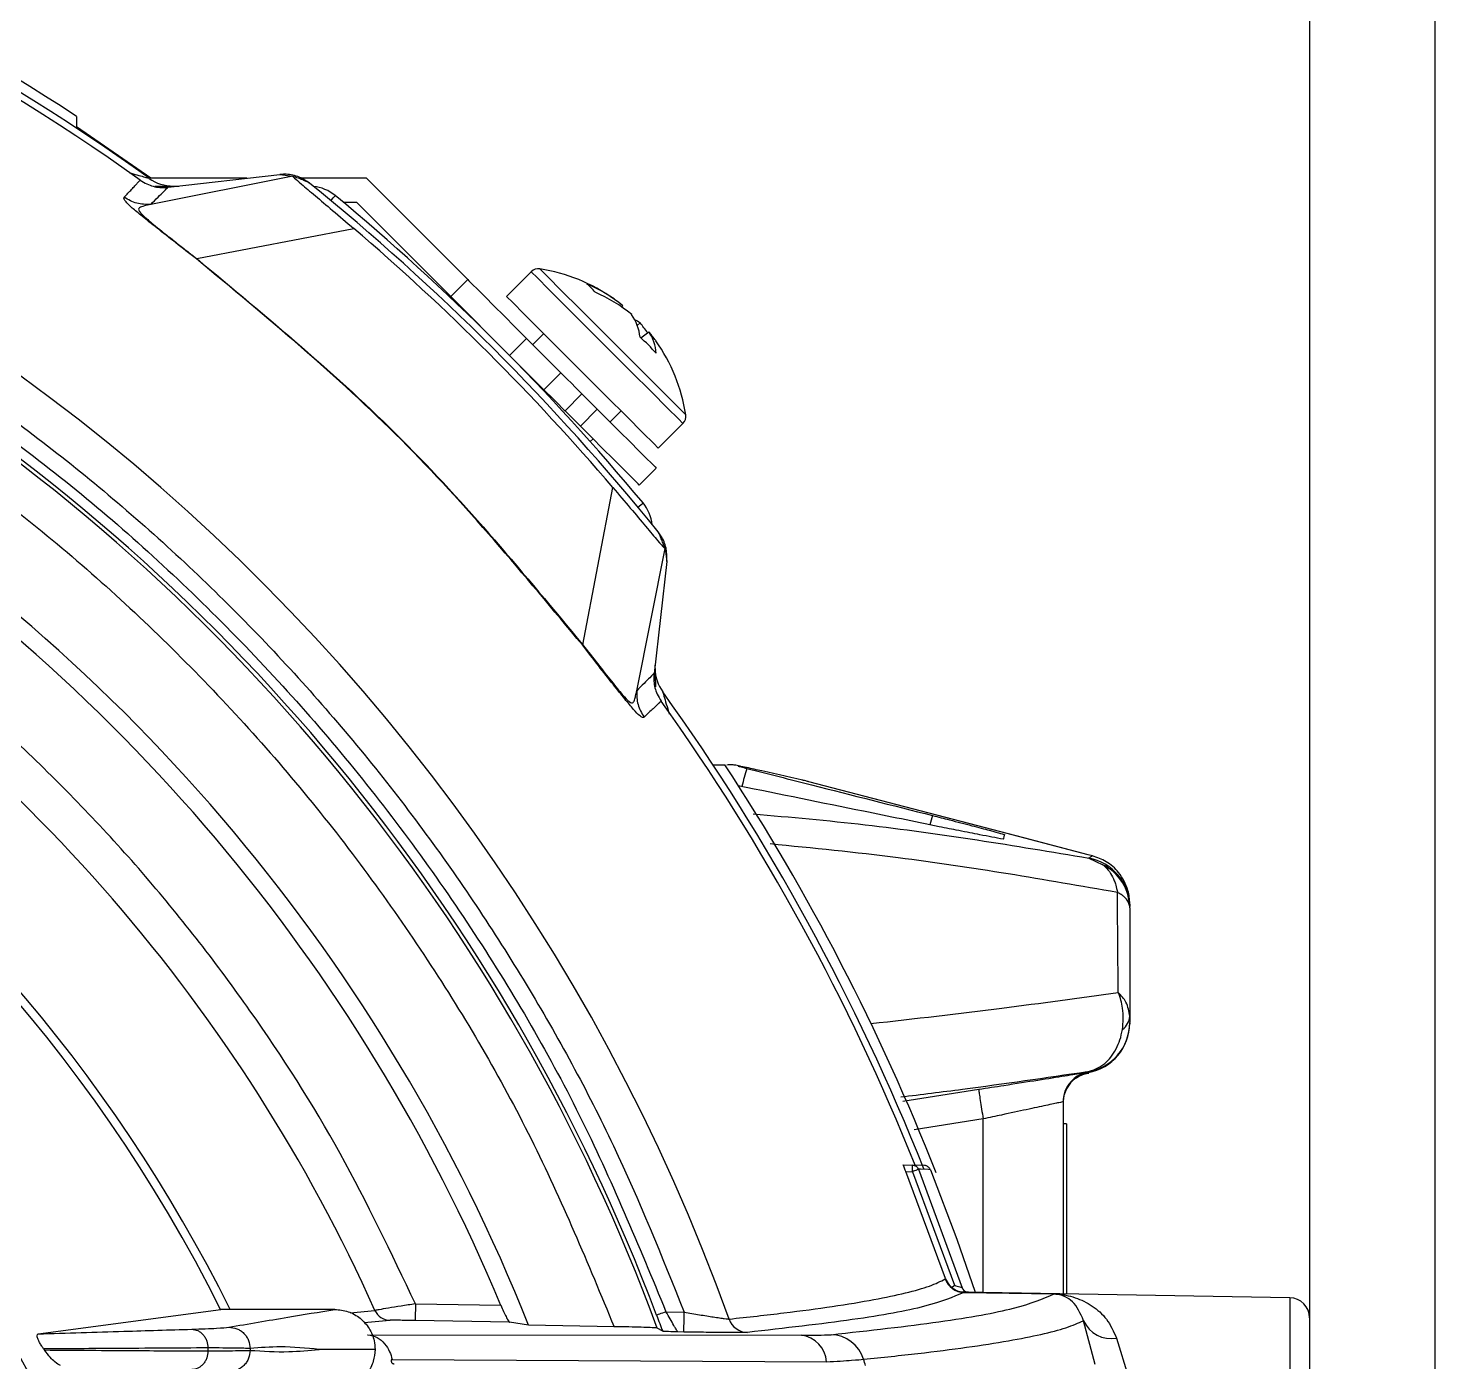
# Model space of a CAD drawing. Extents: x 8 to 113, y 1 to 87.
# Drawn here: x 108.75 to 110.861, y 37.773 to 39.773 of the extents above; entities that cross this region are included whole.
import ezdxf

# ---------------------------------------------------------------- set-up
doc = ezdxf.new("R2010")
doc.units = 0
doc.header["$MEASUREMENT"] = 0
doc.layers.add('OBJECT', color=7, linetype='CONTINUOUS')

msp = doc.modelspace()

# ---------------------------------------------------------------- linework, layer by layer
at = {"layer": 'OBJECT'}
for p, q in [((110.6727, 44.9982), (110.6727, 36.0256)), ((110.8607, 40.0032), (110.8607, 36.0256)), ((108.8227, 39.641), (108.8227, 39.6231)), ((108.9343, 39.5481), (108.8227, 39.6252)), ((109.147, 39.5512), (108.9339, 39.5087)), ((109.0782, 39.5481), (108.9343, 39.5481)), ((108.9401, 39.5365), (108.9761, 39.5364)), ((108.9599, 39.5346), (109.1276, 39.5538)), ((109.1276, 39.5538), (109.147, 39.5512)), ((109.2576, 39.5481), (109.1591, 39.5481)), ((109.2576, 39.5481), (109.4096, 39.3961)), ((108.9339, 39.5087), (108.9339, 39.5087)), ((109.2228, 39.5121), (109.2427, 39.5121)), ((109.2427, 39.5121), (109.3841, 39.3707)), ((109.0029, 39.4277), (109.2385, 39.4729)), ((109.0029, 39.4277), (109.0025, 39.4271)), ((109.5048, 39.408), (109.4678, 39.371)), ((109.3841, 39.3707), (109.4096, 39.3961)), ((109.4725, 39.2823), (109.3841, 39.3707)), ((109.641, 39.3548), (109.6425, 39.3567)), ((109.6681, 39.3311), (109.664, 39.3273)), ((109.498, 39.3078), (109.4725, 39.2823)), ((109.498, 39.3078), (109.5492, 39.2565)), ((109.5237, 39.3151), (109.5072, 39.2986)), ((109.6694, 39.3086), (109.6813, 39.318)), ((109.5238, 39.231), (109.4725, 39.2823)), ((109.4817, 39.2731), (109.4815, 39.273)), ((109.5492, 39.2565), (109.5238, 39.231)), ((109.5556, 39.1992), (109.581, 39.2247)), ((109.581, 39.2247), (109.604, 39.2017)), ((109.5786, 39.1762), (109.5556, 39.1992)), ((109.5786, 39.1762), (109.604, 39.2017)), ((109.6231, 39.1826), (109.6397, 39.1991)), ((109.6955, 39.1433), (109.7325, 39.1803)), ((109.5935, 39.153), (109.5977, 39.1571)), ((109.6924, 39.1133), (109.667, 39.0878)), ((109.5821, 38.8484), (109.6274, 39.084)), ((109.6632, 38.7794), (109.7056, 38.9926)), ((109.7056, 38.9926), (109.7082, 38.9731)), ((109.7082, 38.9731), (109.6891, 38.8054)), ((109.6905, 38.8179), (109.6911, 38.7852)), ((109.7775, 38.6682), (109.7955, 38.6682)), ((109.9216, 38.6428), (109.9216, 38.6428)), ((110.3469, 38.5318), (110.3406, 38.5334)), ((110.3413, 38.5284), (110.3624, 38.5184)), ((110.4029, 38.2806), (110.4029, 38.2795)), ((110.3346, 38.2044), (110.3371, 38.2049)), ((110.3371, 38.2049), (110.3417, 38.2057)), ((110.3398, 38.2057), (110.3373, 38.2052)), ((110.3399, 38.207), (110.3391, 38.2076)), ((110.3404, 38.2071), (110.3399, 38.207)), ((110.3404, 38.2066), (110.3404, 38.2071)), ((110.3417, 38.2057), (110.3404, 38.2066)), ((110.0624, 38.1634), (110.1763, 38.1814)), ((110.3029, 38.1627), (110.3028, 37.8747)), ((110.1829, 38.137), (110.0794, 38.1207)), ((110.1829, 38.1369), (110.1829, 38.137)), ((110.1829, 37.8768), (110.1829, 38.1369)), ((110.3079, 38.1297), (110.3029, 38.1297)), ((110.3079, 38.1297), (110.3079, 37.8746)), ((110.063, 38.0682), (110.0768, 38.0677)), ((110.1265, 37.8976), (110.0668, 38.0581)), ((110.0668, 38.0581), (110.0768, 38.0577)), ((110.0948, 38.0671), (110.0768, 38.0677)), ((110.0768, 38.0577), (110.14, 37.8874)), ((110.0858, 38.0615), (110.1515, 37.8837)), ((110.0887, 38.0614), (110.0858, 38.0615)), ((110.1008, 38.0609), (110.0887, 38.0614)), ((110.1037, 38.0608), (110.1008, 38.0609)), ((110.1261, 37.897), (110.1265, 37.8976)), ((110.1261, 37.897), (110.1261, 37.897)), ((110.1359, 37.884), (110.14, 37.8874)), ((110.6432, 37.8687), (110.1539, 37.8773)), ((110.1539, 37.8767), (110.154, 37.8768)), ((110.2894, 37.8744), (110.1539, 37.8767)), ((110.1543, 37.8773), (110.154, 37.8768)), ((110.154, 37.8768), (110.2894, 37.8744)), ((110.6432, 37.8687), (110.6432, 37.7485)), ((108.7652, 37.8144), (109.0389, 37.8512)), ((109.2101, 37.8512), (109.0389, 37.8512)), ((109.2333, 37.8461), (109.2704, 37.8497)), ((109.3311, 37.8596), (109.4594, 37.8574)), ((109.707, 37.8478), (109.7344, 37.8473)), ((109.2926, 37.8348), (109.254, 37.8312)), ((109.4722, 37.8321), (109.3307, 37.8346)), ((109.5009, 37.8275), (109.4722, 37.8321)), ((109.6292, 37.8253), (109.5009, 37.8275)), ((110.3508, 37.7684), (110.3337, 37.8343)), ((109.2594, 37.8131), (109.9102, 37.8126)), ((109.7021, 37.8184), (109.694, 37.8233)), ((109.7339, 37.8173), (109.7247, 37.8175)), ((110.383, 37.8082), (110.4004, 37.7511)), ((109.0198, 37.7935), (109.0198, 37.7889)), ((109.0831, 37.7927), (109.0831, 37.7898)), ((109.2705, 37.7913), (109.2705, 37.7911)), ((109.2963, 37.7762), (109.9482, 37.7726))]:
    msp.add_line(p, q, dxfattribs=at)
at = {"layer": 'OBJECT', "flags": 128}
for points in [[(109.2044, 39.5144), (109.2079, 39.5186), (109.21, 39.5212), (109.2108, 39.5221)], [(109.5048, 39.408), (109.5054, 39.4074), (109.5138, 39.3991), (109.5314, 39.3814), (109.5569, 39.3559), (109.5878, 39.325), (109.6215, 39.2913), (109.6549, 39.2579), (109.6851, 39.2277), (109.7094, 39.2034), (109.7256, 39.1872), (109.7324, 39.1804), (109.7325, 39.1803)], [(109.5177, 39.4122), (109.5191, 39.4108), (109.5298, 39.4002), (109.55, 39.38), (109.5777, 39.3522), (109.6103, 39.3196), (109.6446, 39.2853), (109.6772, 39.2528), (109.7048, 39.2251), (109.7249, 39.205), (109.7354, 39.1945), (109.7367, 39.1932)], [(109.4096, 39.3961), (109.4113, 39.3944), (109.4163, 39.3894), (109.4245, 39.3813), (109.4355, 39.3703), (109.4489, 39.3569), (109.4641, 39.3416), (109.4807, 39.325), (109.498, 39.3078)], [(109.4678, 39.371), (109.4684, 39.3704), (109.4768, 39.3621), (109.4944, 39.3444), (109.5199, 39.3189), (109.5508, 39.288), (109.5845, 39.2543), (109.6179, 39.2209), (109.6481, 39.1907), (109.6724, 39.1664), (109.6886, 39.1502), (109.6954, 39.1434), (109.6955, 39.1433)], [(109.5492, 39.2565), (109.5504, 39.2553), (109.5539, 39.2518), (109.559, 39.2467), (109.5651, 39.2406), (109.5712, 39.2345), (109.5764, 39.2293), (109.5798, 39.2259), (109.581, 39.2247)], [(109.5238, 39.231), (109.525, 39.2298), (109.5284, 39.2264), (109.5336, 39.2212), (109.5397, 39.2151), (109.5458, 39.209), (109.5509, 39.2039), (109.5544, 39.2004), (109.5556, 39.1992)], [(109.604, 39.2017), (109.6213, 39.1844), (109.6378, 39.1679), (109.6531, 39.1526), (109.6665, 39.1392), (109.6775, 39.1282), (109.6857, 39.12), (109.6907, 39.115), (109.6924, 39.1133)], [(109.667, 39.0878), (109.6653, 39.0895), (109.6602, 39.0946), (109.6521, 39.1027), (109.6411, 39.1137), (109.6277, 39.1271), (109.6124, 39.1424), (109.5958, 39.159), (109.5786, 39.1762)], [(109.6649, 39.0547), (109.6691, 39.0582), (109.6717, 39.0604), (109.6726, 39.0611)], [(110.3406, 38.5334), (110.198, 38.5706), (109.9216, 38.6428)], [(110.3406, 38.5334), (110.2438, 38.5587), (109.9216, 38.6428)], [(110.4029, 38.4591), (110.4029, 38.457), (110.4029, 38.4557)], [(110.3404, 38.2066), (110.3402, 38.2063), (110.3398, 38.2057)], [(110.1037, 38.0608), (110.1433, 37.9566), (110.171, 37.877)], [(109.3311, 37.8596), (109.3311, 37.8548), (109.331, 37.8501), (109.3309, 37.8458), (109.3308, 37.8421), (109.3308, 37.8389), (109.3307, 37.8366), (109.3307, 37.8352), (109.3307, 37.8346)], [(109.707, 37.8478), (109.7043, 37.8468), (109.7017, 37.8458), (109.6993, 37.8449), (109.6972, 37.8441), (109.6954, 37.8434), (109.6941, 37.8429), (109.6933, 37.8426), (109.693, 37.8425)], [(109.7339, 37.8173), (109.7339, 37.818), (109.7339, 37.8197), (109.734, 37.8225), (109.734, 37.8263), (109.7341, 37.8308), (109.7342, 37.8359), (109.7343, 37.8415), (109.7344, 37.8473)]]:
    msp.add_lwpolyline(points, dxfattribs=at)
at = {"layer": 'OBJECT'}
for centre, radius, start, end in [((106.9727, 36.8182), 3.375, 56.7599, 86.7562), ((106.9727, 36.8182), 3.36, 54.3364, 86.658), ((106.9727, 36.8182), 3.35, 54.4956, 86.4858), ((106.9727, 36.8182), 3.0068, 19.7991, 86.1975), ((108.9678, 39.5984), 0.062, 234.3364, 269.981), ((106.9727, 36.8182), 3.5, 38.9328, 51.0672), ((109.1712, 39.4744), 0.062, 50.3849, 83.6603), ((106.9727, 36.8182), 3.51, 39.7171, 50.3849), ((106.9727, 36.8182), 3.4902, 40.4808, 49.5192), ((109.5154, 39.3974), 0.015, 81.1668, 135), ((109.4775, 39.1529), 0.2624, 54.7075, 81.1668), ((109.5096, 39.1983), 0.2067, 50.0007, 67.6092), ((109.548, 39.3368), 0.0664, 37.4935, 52.5072), ((109.5154, 39.1761), 0.2184, 50.0605, 67.0335), ((109.5922, 39.3007), 0.0765, 6.6896, 34.0957), ((109.6318, 39.2799), 0.0628, 54.6471, 62.9648), ((109.5046, 39.1937), 0.2136, 35.0805, 40.0275), ((109.5021, 39.1195), 0.2525, 41.1547, 48.8453), ((109.6282, 39.282), 0.0641, 3.2959, 34.1679), ((109.5229, 39.1851), 0.2067, 35.2962, 40.0045), ((109.4775, 39.1529), 0.2624, 8.8332, 35.2925), ((106.9727, 36.8182), 2.9067, 20.6331, 58.5533), ((106.9727, 36.8182), 2.901, 20.2713, 58.3816), ((109.7219, 39.1909), 0.015, 315, 8.8332), ((106.9727, 36.8182), 2.7223, 21.7629, 58.2428), ((106.9727, 36.8182), 2.31, 26.5633, 153.4367), ((106.9727, 36.8182), 2.3227, 26.4068, 84.81), ((106.9727, 36.8182), 2.6951, 22.6787, 57.7416), ((109.6249, 39.0215), 0.062, 6.4417, 39.7171), ((106.9727, 36.8182), 2.5186, 24.1756, 57.6208), ((109.7526, 38.8138), 0.062, 181, 215.6734), ((106.9727, 36.8182), 3.36, 21.7309, 35.6734), ((106.9727, 36.8182), 3.35, 21.8973, 35.5044), ((106.9727, 36.8182), 3.375, 21.519, 33.2401), ((110.2129, 38.5398), 0.4036, 162.2621, 166.2309), ((110.2394, 38.5453), 0.1403, 160.5297, 166.4042), ((110.3279, 38.4546), 0.075, 359.9916, 79.7022), ((110.33, 38.4531), 0.0729, 0.3141, 63.6344), ((110.3766, 38.2927), 0.0264, 305.8166, 356.3345), ((110.3279, 38.2817), 0.075, 278.5552, 359.9914), ((110.3279, 38.281), 0.075, 279.1632, 359.9917), ((110.3279, 38.281), 0.075, 279.5852, 359.9917), ((110.3279, 38.2806), 0.075, 279.5855, 359.9916), ((106.9727, 36.8182), 2.0098, 315.4001, 44.5999), ((110.3479, 38.1614), 0.045, 100.3267, 124.7816), ((110.3479, 38.1627), 0.045, 99.5876, 121.8895), ((110.3479, 38.1627), 0.045, 121.8896, 179.9918), ((110.3479, 38.1614), 0.045, 124.7833, 179.9918), ((106.9727, 36.8182), 1.8907, 318.3698, 41.6302), ((106.9727, 36.8182), 1.8831, 318.6329, 41.3671), ((110.0051, 38.0627), 0.0719, 356.0152, 3.9848), ((110.1545, 37.9067), 0.03, 198.8901, 268.9767), ((110.1545, 37.9068), 0.03, 198.9895, 268.9948), ((110.1609, 37.8869), 0.00997, 198.5647, 256.7242), ((110.2913, 37.8744), 0.00191, 178.8578, 181.1422), ((110.6427, 37.8387), 0.03, 0, 89), ((109.2931, 37.8597), 0.0248, 203.7451, 268.7644), ((109.8299, 37.8466), 0.0299, 199.4698, 268.773), ((110.3751, 37.8528), 0.0454, 204.146, 280.0644), ((109.904, 37.7687), 0.0443, 4.9812, 81.9458), ((109.9536, 37.761), 0.0523, 17.2326, 88.7605), ((106.9727, 36.8182), 3.1787, 17.364, 17.5454)]:
    msp.add_arc(centre, radius, start, end, dxfattribs=at)
msp.add_ellipse((107.3434, 36.8182), major_axis=(1.7429, 0), ratio=0.977124, start_param=0.607532, end_param=0.60866, dxfattribs=at)
for points, knots in [([(107.1749, 39.7585), (107.2649, 39.7499), (107.4463, 39.7325), (107.7161, 39.6743), (107.984, 39.5914), (108.2463, 39.4811), (108.4994, 39.3446), (108.7388, 39.1835), (108.9614, 38.9997), (109.1641, 38.7958), (109.3443, 38.5756), (109.5, 38.3423), (109.6324, 38.1002), (109.7006, 37.9312), (109.7344, 37.8473)], [0, 0, 0, 0, 0.0803207, 0.16194, 0.244772, 0.3293776, 0.4144874, 0.5, 0.5855181, 0.670628, 0.755228, 0.8380655, 0.919682, 1, 1, 1, 1]), ([(108.9022, 39.5563), (108.903, 39.556), (108.9118, 39.5536), (108.9223, 39.5507), (108.93, 39.5485), (108.9316, 39.5481), (108.9316, 39.5481), (108.9317, 39.5481)], [0, 0, 0, 0, 0.057498, 0.6186385, 0.8073259, 0.9678166, 1, 1, 1, 1]), ([(108.8942, 39.5196), (108.8961, 39.5217), (108.9002, 39.526), (108.9056, 39.5317), (108.9103, 39.5368), (108.9139, 39.5407), (108.9164, 39.5434), (108.918, 39.5451), (108.9182, 39.5453), (108.9183, 39.5454)], [0, 0, 0, 0, 0.1241053, 0.2632119, 0.41732, 0.5714285, 0.7142858, 0.857143, 1, 1, 1, 1]), ([(108.9183, 39.5454), (108.9215, 39.5433), (108.9305, 39.5377), (108.9451, 39.5338), (108.9559, 39.5344), (108.9599, 39.5346)], [0, 0, 0, 0, 0.263884, 0.723096, 1, 1, 1, 1]), ([(108.9339, 39.5087), (108.9415, 39.5163), (108.9566, 39.5314), (108.9588, 39.5335), (108.9599, 39.5346)], [0, 0, 0, 0, 0.500002, 1, 1, 1, 1]), ([(109.1721, 39.5408), (109.1665, 39.5445), (109.1551, 39.552), (109.139, 39.5546), (109.13, 39.5539), (109.1276, 39.5538)], [0, 0, 0, 0, 0.425023, 0.850044, 1, 1, 1, 1]), ([(109.147, 39.5512), (109.1471, 39.551), (109.1472, 39.5507), (109.15, 39.548), (109.1594, 39.5398), (109.1796, 39.5228), (109.2071, 39.4996), (109.2277, 39.4821), (109.2385, 39.4729)], [0, 0, 0, 0, 0.061294, 0.157978, 0.353025, 0.568965, 0.775601, 1, 1, 1, 1]), ([(109.1721, 39.5408), (109.1719, 39.5409), (109.1714, 39.5412), (109.1677, 39.543), (109.1622, 39.5455), (109.1553, 39.5483), (109.1498, 39.5502), (109.147, 39.5512)], [0, 0, 0, 0, 0.187145, 0.391348, 0.595125, 0.793954, 1, 1, 1, 1]), ([(109.0025, 39.4271), (108.992, 39.4352), (108.9711, 39.4516), (108.9429, 39.4736), (108.92, 39.4918), (108.9003, 39.5084), (108.8931, 39.5168), (108.8938, 39.5187), (108.8942, 39.5196)], [0, 0, 0, 0, 0.125023, 0.25026, 0.372599, 0.500558, 0.750171, 1, 1, 1, 1]), ([(108.9339, 39.5087), (108.9268, 39.5088), (108.9126, 39.5089), (108.9003, 39.5161), (108.8942, 39.5196)], [0, 0, 0, 0, 0.499997, 1, 1, 1, 1]), ([(108.9339, 39.5087), (108.9307, 39.508), (108.9242, 39.5066), (108.916, 39.5043), (108.9143, 39.5001), (108.924, 39.4906), (108.9358, 39.4806), (108.9464, 39.472), (108.9593, 39.4618), (108.9735, 39.4506), (108.9886, 39.4387), (108.9986, 39.431), (109.0029, 39.4277)], [0, 0, 0, 0, 0.167654, 0.336418, 0.499288, 0.624454, 0.681335, 0.749951, 0.805261, 0.875044, 0.945879, 1, 1, 1, 1]), ([(109.5816, 38.848), (109.494, 38.9535), (109.319, 39.1645), (109.108, 39.3396), (109.0025, 39.4271)], [0, 0, 0, 0, 0.5000027, 1, 1, 1, 1]), ([(109.0029, 39.4277), (109.1084, 39.3402), (109.3195, 39.1651), (109.4946, 38.954), (109.5821, 38.8484)], [0, 0, 0, 0, 0.499778, 1, 1, 1, 1]), ([(108.4838, 39.3188), (108.5741, 39.2603), (108.7552, 39.1428), (109.001, 38.929), (109.2241, 38.6903), (109.4181, 38.4274), (109.5834, 38.1468), (109.6659, 37.9472), (109.707, 37.8478)], [0, 0, 0, 0, 0.165461, 0.332207, 0.5, 0.667784, 0.834534, 1, 1, 1, 1]), ([(108.4649, 39.2358), (108.5506, 39.1791), (108.7227, 39.0653), (108.9562, 38.8596), (109.1682, 38.6306), (109.353, 38.379), (109.5107, 38.1108), (109.5898, 37.9202), (109.6292, 37.8253)], [0, 0, 0, 0, 0.165503, 0.332246, 0.5, 0.667744, 0.834492, 1, 1, 1, 1]), ([(109.6274, 39.084), (109.6363, 39.0736), (109.654, 39.0528), (109.6777, 39.0245), (109.6953, 39.0037), (109.7041, 38.9937), (109.7052, 38.9929), (109.7056, 38.9926)], [0, 0, 0, 0, 0.217935, 0.435233, 0.661573, 0.868603, 1, 1, 1, 1]), ([(109.7056, 38.9926), (109.7047, 38.9953), (109.7028, 39.0008), (109.6999, 39.0077), (109.6975, 39.0132), (109.6957, 39.0169), (109.6954, 39.0174), (109.6953, 39.0177)], [0, 0, 0, 0, 0.206023, 0.404822, 0.608638, 0.812834, 1, 1, 1, 1]), ([(109.7082, 38.9731), (109.7083, 38.9799), (109.7085, 38.9934), (109.7021, 39.0085), (109.6967, 39.0158), (109.6953, 39.0177)], [0, 0, 0, 0, 0.425021, 0.850043, 1, 1, 1, 1]), ([(109.3311, 37.8596), (109.295, 37.9355), (109.2226, 38.0879), (109.0858, 38.302), (108.9296, 38.5033), (108.7537, 38.6876), (108.5623, 38.8547), (108.4224, 38.949), (108.3526, 38.996)], [0, 0, 0, 0, 0.165725, 0.33245, 0.5, 0.667537, 0.834269, 1, 1, 1, 1]), ([(109.5821, 38.8484), (109.582, 38.8483), (109.5817, 38.8481), (109.5816, 38.848), (109.5816, 38.848)], [0, 0, 0, 0, 0.499999, 1, 1, 1, 1]), ([(109.6741, 38.7397), (109.6735, 38.7394), (109.6723, 38.7388), (109.668, 38.7413), (109.66, 38.7492), (109.6463, 38.7656), (109.6281, 38.7884), (109.606, 38.8166), (109.5897, 38.8375), (109.5816, 38.848)], [0, 0, 0, 0, 0.175155, 0.335953, 0.499736, 0.628069, 0.749937, 0.875048, 1, 1, 1, 1]), ([(109.5821, 38.8484), (109.5898, 38.8386), (109.6051, 38.819), (109.6259, 38.7925), (109.6425, 38.7723), (109.6534, 38.7609), (109.6581, 38.7606), (109.6602, 38.7666), (109.6616, 38.7723), (109.6626, 38.7766), (109.663, 38.7786), (109.6632, 38.7794)], [0, 0, 0, 0, 0.123067, 0.246585, 0.369053, 0.491538, 0.630311, 0.772463, 0.899411, 0.955665, 1, 1, 1, 1]), ([(109.6891, 38.8054), (109.688, 38.8043), (109.6858, 38.8022), (109.6707, 38.787), (109.6632, 38.7794)], [0, 0, 0, 0, 0.499998, 1, 1, 1, 1]), ([(109.6891, 38.8054), (109.6889, 38.8016), (109.6883, 38.791), (109.692, 38.7764), (109.6977, 38.7672), (109.6998, 38.7638)], [0, 0, 0, 0, 0.263884, 0.723099, 1, 1, 1, 1]), ([(109.6632, 38.7794), (109.6632, 38.7723), (109.6634, 38.7581), (109.6705, 38.7459), (109.6741, 38.7397)], [0, 0, 0, 0, 0.500005, 1, 1, 1, 1]), ([(109.7022, 38.7777), (109.7023, 38.7774), (109.7025, 38.7767), (109.7043, 38.7704), (109.7074, 38.7598), (109.7104, 38.7496), (109.7118, 38.7444)], [0, 0, 0, 0, 0.153319, 0.344037, 0.670084, 1, 1, 1, 1]), ([(109.6998, 38.7638), (109.6997, 38.7637), (109.6994, 38.7634), (109.6972, 38.7613), (109.6935, 38.7579), (109.6882, 38.7529), (109.6816, 38.7468), (109.6765, 38.742), (109.6741, 38.7397)], [0, 0, 0, 0, 0.166677, 0.333344, 0.500001, 0.687097, 0.853763, 1, 1, 1, 1]), ([(109.8185, 38.6662), (109.8176, 38.6663), (109.8152, 38.6669), (109.8119, 38.6675), (109.8057, 38.6684), (109.801, 38.6681), (109.7982, 38.6679)], [0, 0, 0, 0, 0.135527, 0.383772, 0.624867, 1, 1, 1, 1]), ([(109.8193, 38.6659), (109.8183, 38.6661), (109.8164, 38.6665), (109.8152, 38.6667), (109.8153, 38.6665), (109.8169, 38.6659), (109.8198, 38.6651), (109.8238, 38.664), (109.8269, 38.6632), (109.8285, 38.6628)], [0, 0, 0, 0, 0.140408, 0.280744, 0.419016, 0.557116, 0.697837, 0.842811, 1, 1, 1, 1]), ([(109.912, 38.6451), (109.8888, 38.6504), (109.8579, 38.6575), (109.8269, 38.6643), (109.8193, 38.6659)], [0, 0, 0, 0, 0.752706, 1, 1, 1, 1]), ([(109.8285, 38.6628), (109.8608, 38.6546), (109.9537, 38.631), (110.0466, 38.6074), (110.1071, 38.5921)], [0, 0, 0, 0, 0.347831, 1, 1, 1, 1]), ([(110.1169, 38.5754), (110.0792, 38.5831), (109.9787, 38.6036), (109.8783, 38.6239), (109.8156, 38.6367)], [0, 0, 0, 0, 0.375978, 1, 1, 1, 1]), ([(109.9216, 38.6428), (109.92, 38.6432), (109.9169, 38.644), (109.9138, 38.6447), (109.9123, 38.6451), (109.912, 38.6451)], [0, 0, 0, 0, 0.44107, 0.883148, 1, 1, 1, 1]), ([(109.838, 38.5947), (109.894, 38.5897), (110.0631, 38.5747), (110.2298, 38.5469), (110.3413, 38.5284)], [0, 0, 0, 0, 0.331283, 1, 1, 1, 1]), ([(110.1071, 38.5921), (110.1156, 38.5899), (110.1362, 38.5847), (110.1667, 38.5767), (110.1935, 38.5697), (110.2115, 38.5648), (110.2138, 38.5639), (110.2149, 38.5635)], [0, 0, 0, 0, 0.151543, 0.369849, 0.581663, 0.790624, 1, 1, 1, 1]), ([(110.2131, 38.5565), (110.213, 38.5565), (110.2019, 38.5587), (110.1825, 38.5624), (110.1493, 38.5689), (110.1269, 38.5734), (110.1169, 38.5754)], [0, 0, 0, 0, 0.002566, 0.427488, 0.744599, 1, 1, 1, 1]), ([(110.2149, 38.5635), (110.2148, 38.5632), (110.2144, 38.5614), (110.2137, 38.559), (110.2132, 38.5571), (110.2131, 38.5565)], [0, 0, 0, 0, 0.151261, 0.756304, 1, 1, 1, 1]), ([(110.3843, 38.4767), (110.2751, 38.4957), (110.1026, 38.5258), (109.9275, 38.5431), (109.8634, 38.5495)], [0, 0, 0, 0, 0.633677, 1, 1, 1, 1]), ([(110.3413, 38.5284), (110.3414, 38.5284), (110.3423, 38.529), (110.3441, 38.5302), (110.3459, 38.5312), (110.3469, 38.5318)], [0, 0, 0, 0, 0.043725, 0.487633, 1, 1, 1, 1]), ([(110.4029, 38.4591), (110.4029, 38.4592), (110.4029, 38.4661), (110.4006, 38.4831), (110.3888, 38.5058), (110.3691, 38.5238), (110.354, 38.5292), (110.3469, 38.5318)], [0, 0, 0, 0, 0.003461, 0.212796, 0.526924, 0.776562, 1, 1, 1, 1]), ([(110.3624, 38.5184), (110.3638, 38.5172), (110.3711, 38.511), (110.3777, 38.5003), (110.3824, 38.4867), (110.3837, 38.4806), (110.3843, 38.4768), (110.3843, 38.4767)], [0, 0, 0, 0, 0.1255223, 0.6415615, 0.7788905, 0.9936065, 1, 1, 1, 1]), ([(110.3855, 38.3268), (110.3854, 38.3458), (110.385, 38.3964), (110.3846, 38.4459), (110.3843, 38.4767)], [0, 0, 0, 0, 0.376843, 1, 1, 1, 1]), ([(110.4029, 38.4535), (110.4029, 38.4547), (110.4025, 38.4606), (110.3985, 38.4671), (110.3909, 38.4732), (110.387, 38.4754), (110.3844, 38.4767), (110.3843, 38.4767)], [0, 0, 0, 0, 0.1253422, 0.6415362, 0.7788511, 0.9936004, 1, 1, 1, 1]), ([(110.4029, 38.4535), (110.4029, 38.4194), (110.4029, 38.3659), (110.4029, 38.311), (110.4029, 38.291)], [0, 0, 0, 0, 0.636851, 1, 1, 1, 1]), ([(110.0146, 38.28), (110.0803, 38.2875), (110.2049, 38.3017), (110.3275, 38.3187), (110.3855, 38.3268)], [0, 0, 0, 0, 0.526969, 1, 1, 1, 1]), ([(110.392, 38.2713), (110.3928, 38.282), (110.3943, 38.3005), (110.3887, 38.3191), (110.3856, 38.3267), (110.3855, 38.3268)], [0, 0, 0, 0, 0.568856, 0.993064, 1, 1, 1, 1]), ([(110.4029, 38.291), (110.4018, 38.2982), (110.3999, 38.3107), (110.3904, 38.3222), (110.3856, 38.3267), (110.3855, 38.3268)], [0, 0, 0, 0, 0.5688554, 0.9930498, 1, 1, 1, 1]), ([(110.4029, 38.291), (110.4029, 38.2906), (110.4029, 38.2892), (110.4029, 38.2862), (110.4029, 38.2825), (110.4029, 38.282), (110.4029, 38.2817)], [0, 0, 0, 0, 0.057745, 0.172174, 0.469852, 1, 1, 1, 1]), ([(110.3391, 38.2076), (110.3478, 38.2103), (110.3589, 38.2138), (110.3747, 38.2286), (110.3841, 38.2434), (110.3899, 38.2607), (110.3915, 38.2685), (110.392, 38.2713)], [0, 0, 0, 0, 0.355531, 0.454514, 0.769565, 0.91746, 1, 1, 1, 1]), ([(110.3391, 38.2076), (110.2768, 38.1984), (110.1843, 38.1849), (110.0902, 38.1733), (110.0594, 38.1695)], [0, 0, 0, 0, 0.672297, 1, 1, 1, 1]), ([(110.1763, 38.1814), (110.189, 38.1834), (110.22, 38.1883), (110.2664, 38.1955), (110.3076, 38.202), (110.3324, 38.2059), (110.3377, 38.2067), (110.3399, 38.207)], [0, 0, 0, 0, 0.158721, 0.388993, 0.616563, 0.842876, 1, 1, 1, 1]), ([(110.3223, 38.1983), (110.3225, 38.1985), (110.3245, 38.2002), (110.3285, 38.2021), (110.3331, 38.204), (110.3358, 38.2048), (110.337, 38.2051), (110.3377, 38.2052), (110.3382, 38.2053), (110.3383, 38.2054), (110.3383, 38.2054)], [0, 0, 0, 0, 0.0298673, 0.3108117, 0.5168372, 0.6098749, 0.6710003, 0.7323771, 0.8251858, 1, 1, 1, 1]), ([(110.1763, 38.1814), (110.1763, 38.1814), (110.1763, 38.1813), (110.1764, 38.1801), (110.177, 38.1754), (110.1785, 38.1653), (110.1805, 38.152), (110.1821, 38.142), (110.1829, 38.137)], [0, 0, 0, 0, 0.031375, 0.137093, 0.352831, 0.568552, 0.784279, 1, 1, 1, 1]), ([(110.3029, 38.1627), (110.3016, 38.1624), (110.299, 38.1619), (110.2786, 38.1575), (110.2487, 38.1511), (110.2149, 38.1438), (110.1922, 38.1389), (110.1829, 38.1369)], [0, 0, 0, 0, 0.210302, 0.421031, 0.633675, 0.849459, 1, 1, 1, 1]), ([(110.0668, 38.0581), (110.0664, 38.0593), (110.0654, 38.0617), (110.0642, 38.0649), (110.0633, 38.0672), (110.063, 38.0681), (110.063, 38.0682), (110.063, 38.0682)], [0, 0, 0, 0, 0.2388534, 0.4782296, 0.7026039, 0.9063447, 1, 1, 1, 1]), ([(110.0768, 38.0677), (110.0778, 38.0676), (110.0797, 38.0674), (110.0823, 38.066), (110.0845, 38.0641), (110.0853, 38.0623), (110.0858, 38.0615)], [0, 0, 0, 0, 0.25001, 0.500033, 0.750032, 1, 1, 1, 1]), ([(110.0858, 38.0615), (110.0857, 38.0614), (110.0856, 38.0613), (110.0847, 38.061), (110.083, 38.0603), (110.0803, 38.0591), (110.078, 38.0582), (110.0768, 38.0577)], [0, 0, 0, 0, 0.16608, 0.305028, 0.500801, 0.759547, 1, 1, 1, 1]), ([(110.1037, 38.0608), (110.1035, 38.0613), (110.103, 38.0623), (110.102, 38.0637), (110.1008, 38.0648), (110.0995, 38.0658), (110.098, 38.0665), (110.0964, 38.067), (110.0953, 38.0671), (110.0948, 38.0671)], [0, 0, 0, 0, 0.143841, 0.287689, 0.431522, 0.575355, 0.719217, 0.857744, 1, 1, 1, 1]), ([(109.8017, 37.8367), (109.8299, 37.8398), (109.8871, 37.846), (109.9593, 37.8558), (110.0203, 37.8658), (110.0684, 37.876), (110.105, 37.8863), (110.119, 37.8934), (110.1261, 37.897)], [0, 0, 0, 0, 0.160856, 0.327546, 0.500076, 0.664567, 0.831207, 1, 1, 1, 1]), ([(110.1265, 37.8976), (110.128, 37.8942), (110.1303, 37.8891), (110.1345, 37.8853), (110.1359, 37.884)], [0, 0, 0, 0, 0.649626, 1, 1, 1, 1]), ([(110.14, 37.8874), (110.1414, 37.887), (110.1442, 37.8862), (110.148, 37.8851), (110.1502, 37.8844), (110.1512, 37.8839), (110.1514, 37.8838), (110.1515, 37.8837)], [0, 0, 0, 0, 0.264362, 0.520772, 0.764522, 0.882865, 1, 1, 1, 1]), ([(110.1539, 37.8767), (110.1375, 37.8697), (110.1045, 37.8557), (109.9963, 37.8357), (109.8849, 37.8231), (109.8293, 37.8168)], [0, 0, 0, 0, 0.333358, 0.666967, 1, 1, 1, 1]), ([(109.9547, 37.8133), (110.0121, 37.8197), (110.1268, 37.8325), (110.2383, 37.8529), (110.2724, 37.8672), (110.2894, 37.8744)], [0, 0, 0, 0, 0.333112, 0.666662, 1, 1, 1, 1]), ([(110.1359, 37.884), (110.1385, 37.8822), (110.1425, 37.8795), (110.1491, 37.8776), (110.1525, 37.8774), (110.1543, 37.8773)], [0, 0, 0, 0, 0.496686, 0.748884, 1, 1, 1, 1]), ([(110.1608, 37.8769), (110.1606, 37.877), (110.1604, 37.8771), (110.1586, 37.8772), (110.156, 37.8772), (110.1543, 37.8773)], [0, 0, 0, 0, 0.248468, 0.500588, 1, 1, 1, 1]), ([(110.3337, 37.8343), (110.3289, 37.8452), (110.3216, 37.8616), (110.3071, 37.87), (110.2995, 37.8728), (110.2953, 37.8737), (110.2929, 37.8741), (110.2915, 37.8743), (110.2905, 37.8743), (110.2899, 37.8743), (110.2896, 37.8744), (110.2894, 37.8744), (110.2894, 37.8744)], [0, 0, 0, 0, 0.496699, 0.752031, 0.881111, 0.944765, 0.975296, 0.989234, 0.995173, 0.997684, 0.99885, 1, 1, 1, 1]), ([(110.2894, 37.8744), (110.2898, 37.8744), (110.2908, 37.8744), (110.2928, 37.8743), (110.296, 37.8741), (110.301, 37.8736), (110.3096, 37.8722), (110.3257, 37.8679), (110.3469, 37.8574), (110.3697, 37.838), (110.3785, 37.8182), (110.383, 37.8082)], [0, 0, 0, 0, 0.006485, 0.013719, 0.031593, 0.062972, 0.125806, 0.2514, 0.500146, 0.748658, 1, 1, 1, 1]), ([(109.0513, 37.8246), (109.0806, 37.8296), (109.1328, 37.8385), (109.1865, 37.8473), (109.2101, 37.8512)], [0, 0, 0, 0, 0.560008, 1, 1, 1, 1]), ([(109.2101, 37.8512), (109.217, 37.8506), (109.2306, 37.8492), (109.2488, 37.8387), (109.2624, 37.8234), (109.2695, 37.8066), (109.2702, 37.7956), (109.2705, 37.7913)], [0, 0, 0, 0, 0.217203, 0.434333, 0.650165, 0.864389, 1, 1, 1, 1]), ([(109.3311, 37.8596), (109.3238, 37.8585), (109.3093, 37.8562), (109.2899, 37.8531), (109.2754, 37.8506), (109.272, 37.85), (109.2704, 37.8497)], [0, 0, 0, 0, 0.2500617, 0.4998632, 0.7592601, 1, 1, 1, 1]), ([(109.4594, 37.8574), (109.4608, 37.8543), (109.4634, 37.8481), (109.4672, 37.8401), (109.4702, 37.8344), (109.4717, 37.8323), (109.4721, 37.8322), (109.4722, 37.8321)], [0, 0, 0, 0, 0.243971, 0.488094, 0.725807, 0.945379, 1, 1, 1, 1]), ([(109.7247, 37.8175), (109.7246, 37.8176), (109.7243, 37.8179), (109.7231, 37.8199), (109.7212, 37.823), (109.7181, 37.8284), (109.7133, 37.8368), (109.7091, 37.8441), (109.707, 37.8478)], [0, 0, 0, 0, 0.115727, 0.237004, 0.365059, 0.500934, 0.749863, 1, 1, 1, 1]), ([(109.7344, 37.8473), (109.7421, 37.846), (109.7576, 37.8432), (109.7756, 37.8403), (109.7875, 37.8385), (109.7947, 37.8375), (109.7997, 37.8368), (109.8011, 37.8367), (109.8017, 37.8367)], [0, 0, 0, 0, 0.250259, 0.499689, 0.634038, 0.76157, 0.883198, 1, 1, 1, 1]), ([(108.9956, 37.8215), (109.0094, 37.822), (109.037, 37.823), (109.0466, 37.8241), (109.0513, 37.8246)], [0, 0, 0, 0, 0.501105, 1, 1, 1, 1]), ([(109.0513, 37.8246), (109.0553, 37.8242), (109.0615, 37.8235), (109.0689, 37.8195), (109.0739, 37.8154), (109.078, 37.8103), (109.082, 37.8029), (109.0827, 37.7967), (109.0831, 37.7927)], [0, 0, 0, 0, 0.239485, 0.368378, 0.5, 0.631622, 0.760513, 1, 1, 1, 1]), ([(109.3307, 37.8346), (109.3262, 37.8347), (109.3173, 37.8348), (109.3053, 37.8349), (109.2978, 37.835), (109.2938, 37.8349), (109.293, 37.8349), (109.2926, 37.8348)], [0, 0, 0, 0, 0.250374, 0.499633, 0.74924, 0.875422, 1, 1, 1, 1]), ([(109.694, 37.8233), (109.6932, 37.8234), (109.6916, 37.8236), (109.6812, 37.8241), (109.6659, 37.8245), (109.6477, 37.825), (109.6349, 37.8252), (109.6292, 37.8253)], [0, 0, 0, 0, 0.199356, 0.398465, 0.604141, 0.823638, 1, 1, 1, 1]), ([(109.693, 37.8425), (109.6946, 37.8383), (109.6978, 37.8298), (109.7006, 37.8222), (109.7021, 37.8184)], [0, 0, 0, 0, 0.500123, 1, 1, 1, 1]), ([(110.0035, 37.7765), (110.0314, 37.7793), (110.0882, 37.7852), (110.1603, 37.7944), (110.222, 37.804), (110.2714, 37.8138), (110.3098, 37.8238), (110.3257, 37.8308), (110.3337, 37.8343)], [0, 0, 0, 0, 0.161143, 0.327799, 0.499972, 0.664532, 0.831207, 1, 1, 1, 1]), ([(108.7733, 37.792), (108.7724, 37.7932), (108.7709, 37.7953), (108.7688, 37.7987), (108.7672, 37.8015), (108.7659, 37.804), (108.7648, 37.8065), (108.7638, 37.8093), (108.7631, 37.8135), (108.7643, 37.814), (108.7652, 37.8144)], [0, 0, 0, 0, 0.113364, 0.188717, 0.241998, 0.295663, 0.342489, 0.417958, 0.560438, 1, 1, 1, 1]), ([(108.7652, 37.8144), (108.808, 37.8157), (108.8844, 37.8181), (108.9616, 37.8205), (108.9956, 37.8215)], [0, 0, 0, 0, 0.560013, 1, 1, 1, 1]), ([(108.9956, 37.8215), (108.9986, 37.8211), (109.0033, 37.8205), (109.0089, 37.817), (109.0128, 37.8134), (109.0159, 37.8089), (109.019, 37.8024), (109.0195, 37.797), (109.0198, 37.7935)], [0, 0, 0, 0, 0.239573, 0.368432, 0.5, 0.63156, 0.76042, 1, 1, 1, 1]), ([(109.2595, 37.8131), (109.2643, 37.8123), (109.2736, 37.8106), (109.2849, 37.8007), (109.2925, 37.7888), (109.2951, 37.7801), (109.2963, 37.7762)], [0, 0, 0, 0, 0.295101, 0.569756, 0.806961, 1, 1, 1, 1]), ([(109.7247, 37.8175), (109.7199, 37.8176), (109.7127, 37.8179), (109.7054, 37.8182), (109.7026, 37.8183), (109.7022, 37.8184), (109.7021, 37.8184)], [0, 0, 0, 0, 0.500735, 0.749885, 0.8817, 1, 1, 1, 1]), ([(109.8293, 37.8168), (109.8266, 37.8167), (109.8212, 37.8165), (109.7979, 37.8165), (109.7679, 37.8168), (109.7452, 37.8171), (109.7339, 37.8173)], [0, 0, 0, 0, 0.2497037, 0.4994833, 0.7493642, 1, 1, 1, 1]), ([(109.9102, 37.8126), (109.9213, 37.8126), (109.9436, 37.8127), (109.951, 37.8131), (109.9547, 37.8133)], [0, 0, 0, 0, 0.498689, 1, 1, 1, 1]), ([(109.0198, 37.7935), (108.9738, 37.7932), (108.8916, 37.7926), (108.8094, 37.7922), (108.7733, 37.792)], [0, 0, 0, 0, 0.559998, 1, 1, 1, 1]), ([(108.7987, 37.7671), (108.796, 37.7683), (108.7919, 37.7703), (108.7835, 37.7786), (108.7775, 37.7864), (108.7744, 37.7904)], [0, 0, 0, 0, 0.472798, 0.731903, 1, 1, 1, 1]), ([(108.7744, 37.7904), (108.8202, 37.7901), (108.902, 37.7895), (108.9838, 37.7891), (109.0198, 37.7889)], [0, 0, 0, 0, 0.559997, 1, 1, 1, 1]), ([(109.0198, 37.7889), (109.0195, 37.7854), (109.019, 37.78), (109.0159, 37.7735), (109.0128, 37.7691), (109.0089, 37.7654), (109.0033, 37.7619), (108.9986, 37.7613), (108.9956, 37.7609)], [0, 0, 0, 0, 0.239579, 0.368445, 0.500005, 0.631568, 0.760427, 1, 1, 1, 1]), ([(109.0831, 37.7927), (109.0773, 37.7928), (109.0658, 37.793), (109.0352, 37.7934), (109.0198, 37.7935)], [0, 0, 0, 0, 0.499961, 1, 1, 1, 1]), ([(109.0198, 37.7889), (109.0352, 37.7891), (109.0658, 37.7894), (109.0773, 37.7897), (109.0831, 37.7898)], [0, 0, 0, 0, 0.500039, 1, 1, 1, 1]), ([(109.0831, 37.7898), (109.0827, 37.7858), (109.082, 37.7796), (109.078, 37.7721), (109.0739, 37.767), (109.0689, 37.7629), (109.0615, 37.7589), (109.0553, 37.7582), (109.0513, 37.7578)], [0, 0, 0, 0, 0.239486, 0.368382, 0.499999, 0.63162, 0.760515, 1, 1, 1, 1]), ([(109.1866, 37.7912), (109.1672, 37.7931), (109.1328, 37.7965), (109.0983, 37.7938), (109.0831, 37.7927)], [0, 0, 0, 0, 0.560064, 1, 1, 1, 1]), ([(109.0831, 37.7898), (109.1024, 37.7886), (109.1369, 37.7865), (109.1714, 37.7898), (109.1866, 37.7912)], [0, 0, 0, 0, 0.559937, 1, 1, 1, 1]), ([(109.2696, 37.7912), (109.2695, 37.7912), (109.2549, 37.7912), (109.2299, 37.7912), (109.2024, 37.7912), (109.1893, 37.7912), (109.1866, 37.7912), (109.1866, 37.7912)], [0, 0, 0, 0, 0.002464, 0.527441, 0.903158, 0.997088, 1, 1, 1, 1]), ([(109.2705, 37.7911), (109.2699, 37.7852), (109.2688, 37.7726), (109.2597, 37.7551), (109.2451, 37.741), (109.2277, 37.7326), (109.2155, 37.7316), (109.2101, 37.7312)], [0, 0, 0, 0, 0.187681, 0.400357, 0.613502, 0.827951, 1, 1, 1, 1]), ([(109.2705, 37.7913), (109.2703, 37.7913), (109.27, 37.7913), (109.2697, 37.7912), (109.2696, 37.7912)], [0, 0, 0, 0, 0.559993, 1, 1, 1, 1]), ([(109.2696, 37.7912), (109.2698, 37.7912), (109.27, 37.7912), (109.2703, 37.7911), (109.2705, 37.7911)], [0, 0, 0, 0, 0.5599937, 1, 1, 1, 1]), ([(109.2963, 37.7762), (109.2959, 37.7761), (109.2954, 37.776), (109.2949, 37.7756), (109.2946, 37.7752), (109.2945, 37.7746), (109.2945, 37.7738), (109.2947, 37.7731), (109.2951, 37.7722), (109.2959, 37.7712), (109.2969, 37.7703), (109.298, 37.7697), (109.2987, 37.7696), (109.299, 37.7696)], [0, 0, 0, 0, 0.13574, 0.194591, 0.250843, 0.311563, 0.37511, 0.438068, 0.500883, 0.619799, 0.750938, 0.873701, 1, 1, 1, 1]), ([(109.9482, 37.7726), (109.9622, 37.7734), (109.9899, 37.7751), (109.999, 37.776), (110.0035, 37.7765)], [0, 0, 0, 0, 0.506803, 1, 1, 1, 1])]:
    msp.add_open_spline(points, degree=3, knots=knots, dxfattribs=at)

doc.saveas('drawing.dxf')
